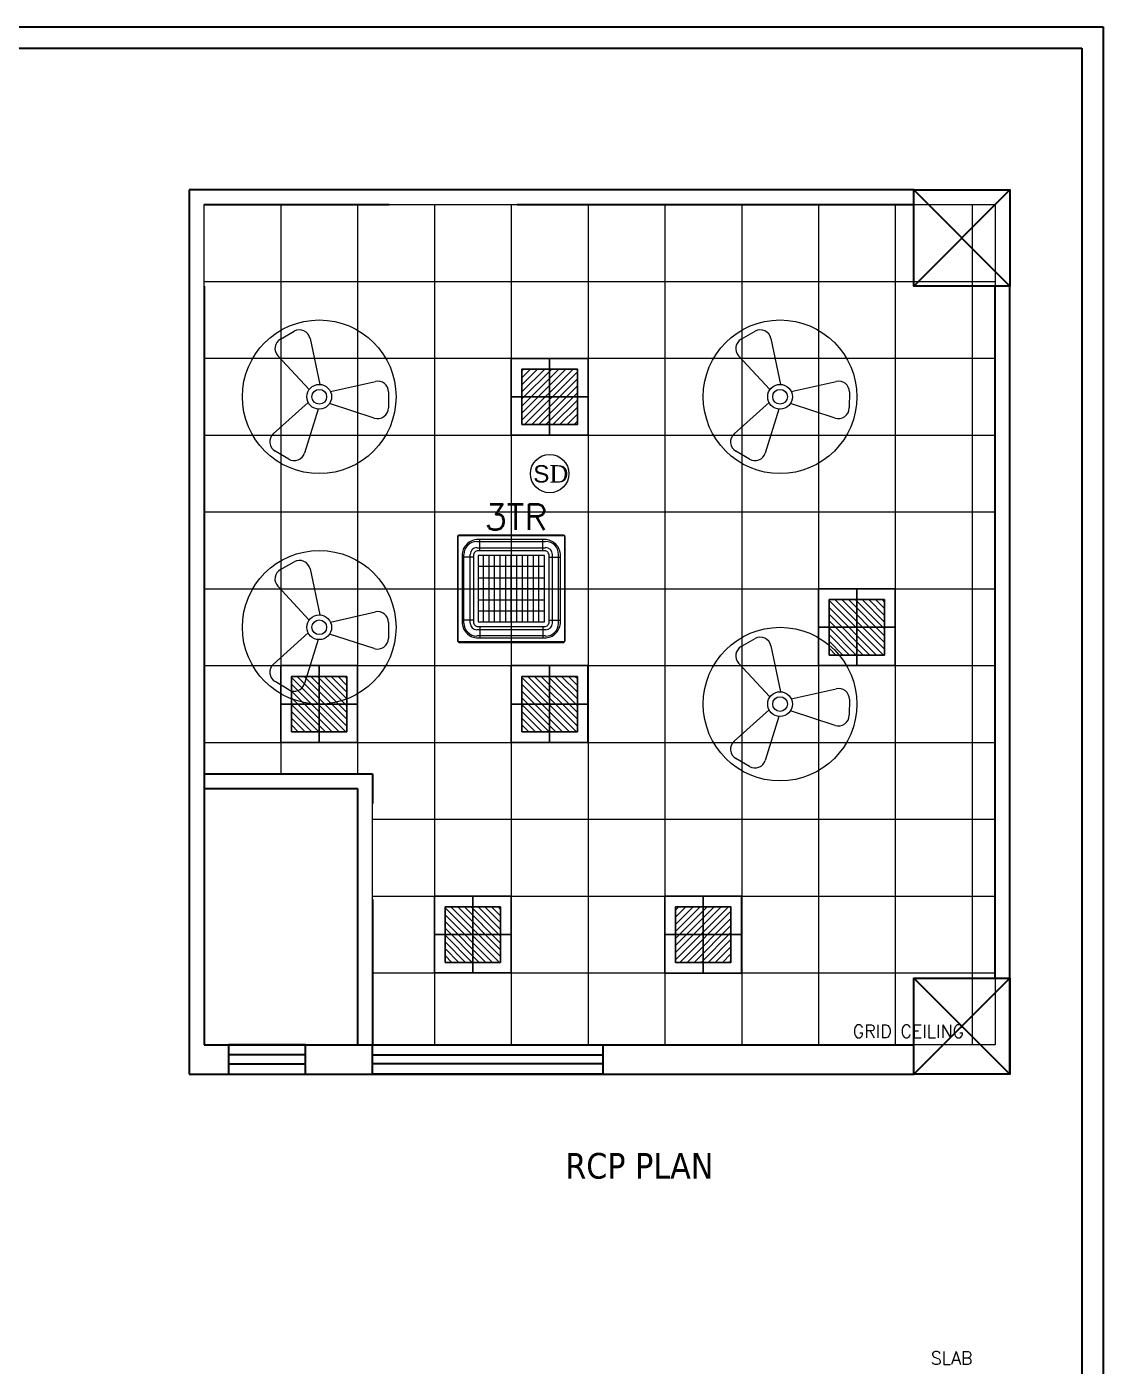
# Model space of a CAD drawing. Header units: millimetres. Extents: x 3552052 to 4144896, y -707811 to -630695.
# Drawn here: x 3657791 to 3666201, y -692115 to -681655 of the extents above; entities that cross this region are included whole.
import ezdxf

# ---------------------------------------------------------------- set-up
doc = ezdxf.new("R2010")
doc.units = ezdxf.units.MM
doc.header["$LTSCALE"] = 6
doc.header["$MEASUREMENT"] = 0
doc.layers.get('0').update_dxf_attribs({"linetype": 'CONTINUOUS', "lineweight": 0})
for name, color, linetype, lineweight in [('COL', 5, 'CONTINUOUS', 0), ('ELE 36W EMERGENCY LIGHT', 5, 'CONTINUOUS', 0), ('ELE 36W LED LIGHT', 6, 'CONTINUOUS', 0), ('ELE-1200MM CEILINGFAN', 6, 'CONTINUOUS', 0), ('ELE-36W EMERGENCY  LED LIGHT', 7, 'CONTINUOUS', 0), ('ELE-36W LED LIGHT', 210, 'CONTINUOUS', 0), ('ELE-4M UPS P.SB', 3, 'CONTINUOUS', 0), ('ELE-SOCKET NMBERING', 7, 'CONTINUOUS', 9), ('FA-BELOW SMOKE DERECTOR', 1, 'CONTINUOUS', 0), ('HTL-AC UNIT', 5, 'CONTINUOUS', 0), ('MEP_HVAC_TEXT', 7, 'CONTINUOUS', 0), ('WALL', 8, 'CONTINUOUS', 0), ('Window', 161, 'CONTINUOUS', 0)]:
    doc.layers.add(name, color=color, linetype=linetype, lineweight=lineweight)
doc.styles.add('Annotation', font='tahoma.ttf')
doc.styles.add('PDF Times New Roman', font='times.ttf')
doc.styles.add('VERDANA', font='verdana.ttf')

# ---------------------------------------------------------------- blocks, each defined once
blk = doc.blocks.new('FGFGGR')
at = {"layer": 'ELE-4M UPS P.SB', "color": 251, "linetype": 'ByBlock'}
for p, q in [((3598356, -691291), (3598356, -695736)), ((3598956, -691291), (3598956, -695736)), ((3599556, -691291), (3599556, -697851)), ((3600156, -691291), (3600156, -697851)), ((3600756, -691291), (3600756, -697851)), ((3601356, -691291), (3601356, -697851)), ((3601956, -691291), (3601956, -697851)), ((3602556, -691291), (3602556, -697851)), ((3603156, -691291), (3603156, -697851)), ((3603756, -691291), (3603756, -697851)), ((3597756, -691891), (3603936, -691891)), ((3597756, -692491), (3603936, -692491)), ((3597756, -693091), (3603936, -693091)), ((3597756, -693691), (3603936, -693691)), ((3597756, -694291), (3603936, -694291)), ((3597756, -694891), (3603936, -694891)), ((3597756, -695491), (3603936, -695491)), ((3599071, -696091), (3603936, -696091)), ((3599071, -696691), (3603936, -696691)), ((3599071, -697291), (3603936, -697291))]:
    blk.add_line(p, q, dxfattribs=at)
blk.add_lwpolyline([(3597756, -695736), (3597756, -691291), (3603936, -691291), (3603936, -697851), (3599071, -697851), (3599071, -695736)], close=True, dxfattribs=at)
blk = doc.blocks.new('light300x600')
at = {"layer": 'ELE-36W LED LIGHT', "lineweight": 25}
for p, q in [((918215, -78407), (918215, -79007)), ((918815, -78407), (918215, -78407)), ((918515, -78407), (918515, -79007)), ((918815, -79007), (918815, -78407)), ((918298, -78491), (918299, -78491)), ((918298, -78544), (918352, -78491)), ((918298, -78597), (918405, -78491)), ((918298, -78650), (918458, -78491)), ((918298, -78703), (918511, -78491)), ((918298, -78756), (918564, -78491)), ((918298, -78809), (918617, -78491)), ((918298, -78862), (918670, -78491)), ((918298, -78916), (918723, -78491)), ((918298, -78491), (918298, -78924)), ((918731, -78491), (918298, -78491)), ((918343, -78924), (918731, -78536)), ((918731, -78924), (918731, -78491)), ((918396, -78924), (918731, -78589)), ((918449, -78924), (918731, -78642)), ((918215, -78707), (918815, -78707)), ((918502, -78924), (918731, -78695)), ((918555, -78924), (918731, -78748)), ((918608, -78924), (918731, -78801)), ((918661, -78924), (918731, -78854)), ((918298, -78924), (918731, -78924)), ((918714, -78924), (918731, -78907)), ((918215, -79007), (918815, -79007))]:
    blk.add_line(p, q, dxfattribs=at)
blk = doc.blocks.new('CASSETTE UNIT - 3TR')
at = {"layer": 'HTL-AC UNIT', "color": 3}
for p, q in [((953753, -137421), (954583, -137421)), ((953753, -138250), (953753, -137421)), ((954583, -137421), (954583, -138250)), ((953952, -138095), (953952, -137576)), ((953995, -138095), (953995, -137576)), ((954038, -138095), (954038, -137576)), ((954082, -138095), (954082, -137576)), ((954125, -138095), (954125, -137576)), ((954168, -138095), (954168, -137576)), ((954211, -138095), (954211, -137576)), ((954255, -138095), (954255, -137576)), ((954298, -138095), (954298, -137576)), ((954341, -138095), (954341, -137576)), ((954385, -138095), (954385, -137576)), ((954428, -137663), (953909, -137663)), ((953909, -137750), (954428, -137750)), ((954428, -137837), (953909, -137837)), ((953909, -137923), (954428, -137923)), ((954428, -138010), (953909, -138010)), ((954583, -138250), (953753, -138250))]:
    blk.add_line(p, q, dxfattribs=at)
at = {"layer": 'HTL-AC UNIT', "color": 1}
for p, q in [((953900, -137467), (954437, -137467)), ((953900, -137515), (954437, -137515)), ((953799, -138104), (953799, -137567)), ((953848, -138104), (953848, -137567)), ((954489, -137567), (954489, -138104)), ((954537, -138104), (954537, -137567)), ((954437, -138156), (953900, -138156)), ((954437, -138204), (953900, -138204))]:
    blk.add_line(p, q, dxfattribs=at)
at = {"layer": 'HTL-AC UNIT', "color": 8}
for p, q in [((953922, -137540), (953922, -137451)), ((954415, -137540), (954415, -137451)), ((953873, -137589), (953784, -137589)), ((954464, -137589), (954553, -137589)), ((953873, -138082), (953784, -138082)), ((953922, -138131), (953922, -138220)), ((954415, -138131), (954415, -138220)), ((954464, -138082), (954553, -138082))]:
    blk.add_line(p, q, dxfattribs=at)
at = {"layer": 'HTL-AC UNIT', "color": 3}
blk.add_lwpolyline([(953766, -138256), (954571, -138256, 0.414214), (954589, -138238), (954589, -137433, 0.414214), (954571, -137416), (953766, -137416, 0.414214), (953748, -137433), (953748, -138238, 0.414214)], format="xyb", close=True, dxfattribs=at)
at = {"layer": 'HTL-AC UNIT', "color": 8}
for points in [[(953909, -138220), (954428, -138220, 0.414214), (954553, -138095), (954553, -137576, 0.414214), (954428, -137451), (953909, -137451, 0.414214), (953784, -137576), (953784, -138095, 0.414214)], [(953909, -138131), (954428, -138131, 0.414214), (954464, -138095), (954464, -137576, 0.414214), (954428, -137540), (953909, -137540, 0.414214), (953873, -137576), (953873, -138095, 0.414214)]]:
    blk.add_lwpolyline(points, format="xyb", close=True, dxfattribs=at)
blk.add_lwpolyline([(953909, -138095), (954428, -138095), (954428, -137576), (953909, -137576)], close=True, dxfattribs=at)
at = {"layer": 'HTL-AC UNIT', "color": 1}
for centre, radius, start, end in [((953900, -137567), 101, 90, 180), ((953900, -137567), 52.3, 90, 180), ((954437, -137567), 101, 0, 90), ((954437, -137567), 52.3, 0, 90), ((953900, -138104), 101, 180, 270), ((953900, -138104), 52.3, 180, 270), ((954437, -138104), 52.3, 270, 0), ((954437, -138104), 101, 270, 0)]:
    blk.add_arc(centre, radius, start, end, dxfattribs=at)
blk = doc.blocks.new('A$C07FB25EA')
at = {"layer": 'ELE-1200MM CEILINGFAN', "color": 3}
for p, q in [((0.26, 2.64), (3.17, 12.07)), ((6.53, 13.37), (9.47, 11.64)), ((9.84, 7.94), (2.36, 1.21)), ((-11.8, 4.55), (-2.22, 1.44)), ((-14.84, -1.03), (-14.81, 2.38)), ((-2.41, -1.1), (-12.04, -3.29)), ((1.96, -12.49), (-0.13, -2.65)), ((2.16, -1.54), (8.87, -8.78)), ((8.31, -12.34), (5.35, -14.02))]:
    blk.add_line(p, q, dxfattribs=at)
at = {"layer": 'ELE-1200MM CEILINGFAN', "color": 5, "ltscale": 10}
blk.add_circle((0, 0), 16.45, dxfattribs=at)
at = {"layer": 'ELE-1200MM CEILINGFAN', "color": 3}
for radius in [2.65, 1.58]:
    blk.add_circle((0, 0), radius, dxfattribs=at)
for centre, start, end in [((5.36, 11.38), 59.5281, 162.5229), ((8.3, 9.66), 311.9493, 59.5281), ((-12.51, 2.36), 71.9493, 179.5281), ((-12.54, -1.05), 179.5281, 282.5229), ((7.18, -10.34), 299.5281, 42.5229), ((4.21, -12.02), 191.9493, 299.5281)]:
    blk.add_arc(centre, 2.3, start, end, dxfattribs=at)
blk = doc.blocks.new('ELE.EMERGENCY 40W LED LIGHT')
at = {"layer": 'ELE-36W EMERGENCY  LED LIGHT', "lineweight": 25}
h = blk.add_hatch(dxfattribs=at)
h.set_pattern_fill('ANSI31', color=5, scale=300, style=0)
h.paths.add_polyline_path([(-208, -208), (-208, 208), (208, 208), (208, -208)])
for p, q in [((0, 288), (0, -288)), ((-288, 0), (288, 0))]:
    blk.add_line(p, q, dxfattribs=at)
for points in [[(-288, -288), (-288, 288), (288, 288), (288, -288)], [(-208, -208), (-208, 208), (208, 208), (208, -208)]]:
    blk.add_lwpolyline(points, close=True, dxfattribs=at)
blk = doc.blocks.new('SMOKE DETECTOR')
at = {"layer": 'FA-BELOW SMOKE DERECTOR', "color": 7}
blk.add_circle((931029, -118294), 166, dxfattribs=at)
at = {"layer": 'FA-BELOW SMOKE DERECTOR', "insert": (930887, -118373), "char_height": 150, "attachment_point": 7, "style": 'PDF Times New Roman'}
blk.add_mtext('{\\fArial|b0|i0|c0|p34;S}D', dxfattribs=at)

msp = doc.modelspace()

# ---------------------------------------------------------------- linework, layer by layer
at = {"color": 7, "lineweight": 30}
for points in [[(3666200.6, -681655.2), (3666200.6, -704297.7), (3650200.6, -704297.7), (3650200.6, -681655.2)], [(3666034.8, -681821.1), (3666034.8, -704131.8), (3650366.4, -704131.8), (3650366.4, -681821.1)]]:
    msp.add_lwpolyline(points, close=True, dxfattribs=at)
at = {"layer": 'COL', "color": 7, "lineweight": 30}
for p, q in [((3664721, -682929.7, 0), (3665471, -683679.7)), ((3664721, -683679.7, 0), (3665471, -682929.7, 0)), ((3664721, -689084.8), (3665471, -689834.7)), ((3664721, -689834.8), (3665471, -689084.8))]:
    msp.add_line(p, q, dxfattribs=at)
at = {"layer": 'COL', "color": 7, "lineweight": 30, "elevation": 0}
msp.add_lwpolyline([(3664721, -682929.7), (3665471, -682929.7), (3665471, -683679.7), (3664721, -683679.7)], close=True, dxfattribs=at)
at = {"layer": 'COL', "color": 7, "lineweight": 30}
msp.add_lwpolyline([(3665471, -689084.8), (3665471, -689834.8), (3664721, -689834.8), (3664721, -689084.8)], close=True, dxfattribs=at)
at = {"layer": 'WALL', "color": 7, "lineweight": 30}
for p, q in [((3661623.4, -682929.7, 0), (3659061, -682929.7)), ((3659061, -682929.7), (3659061, -687749.7)), ((3664721, -682929.7, 0), (3661623.4, -682929.7, 0)), ((3660623.4, -683044.7, 0), (3659176, -683044.7)), ((3664721, -683044.7, 0), (3661623.4, -683044.7, 0)), ((3659176, -683679.7), (3659176, -688404.7)), ((3665356, -689084.8), (3665356, -683679.7)), ((3665471, -689834.7), (3665471, -683679.7)), ((3659176, -687489.7), (3660491, -687489.7)), ((3660491, -687489.7), (3660491, -687719.8)), ((3659176, -687604.7), (3660376, -687604.7)), ((3660376, -687604.7), (3660376, -689604.7)), ((3659061, -687749.7), (3659061, -689834.7)), ((3659176, -688404.7), (3659176, -689604.7)), ((3660491, -688469.7), (3660491, -689604.7)), ((3659176, -689604.7), (3661176, -689604.7)), ((3661176, -689604.7), (3664721, -689604.7)), ((3659061, -689834.7), (3664721, -689834.7))]:
    msp.add_line(p, q, dxfattribs=at)
at = {"layer": 'Window', "color": 7, "lineweight": 30}
for points in [[(3659967.4, -689834.7), (3659967.4, -689604.7), (3659367.4, -689604.7), (3659367.4, -689834.7)], [(3662291, -689604.7), (3662291, -689834.7), (3660491, -689834.7), (3660491, -689604.7)], [(3659967.4, -689754.7), (3659967.4, -689684.7), (3659367.4, -689684.7), (3659367.4, -689754.7)], [(3662291, -689684.7), (3662291, -689754.7), (3660491, -689754.7), (3660491, -689684.7)]]:
    msp.add_lwpolyline(points, close=True, dxfattribs=at)

# ---------------------------------------------------------------- block references
at = {"layer": 'ELE 36W EMERGENCY LIGHT', "lineweight": -3, "xscale": 1.041666666677768, "yscale": 1.041666666677768, "zscale": 1.041666666677768}
for p in [(3661876, -684544.7), (3663076, -688744.7)]:
    msp.add_blockref('ELE.EMERGENCY 40W LED LIGHT', p, dxfattribs=at)
at = {"layer": 'ELE 36W LED LIGHT', "lineweight": -3, "rotation": 89.9999999995464}
for p in [(3585568.6, -1604859.4), (3581368.6, -1605459.4), (3583168.6, -1605459.4), (3582568.6, -1607259.4)]:
    msp.add_blockref('light300x600', p, dxfattribs=at)
at = {"layer": 'ELE-1200MM CEILINGFAN', "color": 7, "lineweight": 30, "ltscale": 8, "xscale": 36.47592107175105, "yscale": 36.47592107175105, "zscale": 36.47592107175105, "rotation": 180}
for p in [(3660076, -684544.7), (3663676, -684544.7), (3660076, -686344.7), (3663676, -686944.7)]:
    msp.add_blockref('A$C07FB25EA', p, dxfattribs=at)
at = {"layer": 'ELE-4M UPS P.SB', "color": 7, "lineweight": -3}
msp.add_blockref('FGFGGR', (61420.2, 8246.7), dxfattribs=at)
at = {"layer": 'FA-BELOW SMOKE DERECTOR', "color": 6, "lineweight": -3, "xscale": 0.9035551315104862, "yscale": 0.9035551315104862, "zscale": 0.9035551315104862}
msp.add_blockref('SMOKE DETECTOR', (2820640.2, -578259.6), dxfattribs=at)
at = {"layer": 'HTL-AC UNIT', "lineweight": -3}
msp.add_blockref('CASSETTE UNIT - 3TR', (2707407.8, -548208.1), dxfattribs=at)

# ---------------------------------------------------------------- texts
at = {"lineweight": -3, "insert": (3664695.8, -690450.1), "char_height": 200, "width": 2697.906, "attachment_point": 3, "style": 'Annotation'}
msp.add_mtext('\\pxql;RCP PLAN', dxfattribs=at)
at = {"layer": 'ELE-SOCKET NMBERING', "color": 0, "lineweight": -3, "char_height": 100.004, "width": 2358.602, "attachment_point": 1, "style": 'Annotation'}
for s, insert in [('{\\Fromans|c0;GRID CEILING }', (3664243.7, -689449.8)), ('{\\Fromans|c0;SLAB}', (3664853.7, -692001.5))]:
    msp.add_mtext(s, dxfattribs=dict(at, insert=insert))
at = {"layer": 'MEP_HVAC_TEXT', "color": 0, "lineweight": -3, "insert": (3661369.5, -685384.3), "char_height": 200, "width": 269.735, "attachment_point": 1, "rotation": 359.99312, "style": 'VERDANA'}
msp.add_mtext('{\\Fromans|c0;3TR}', dxfattribs=at)

doc.saveas('drawing.dxf')
